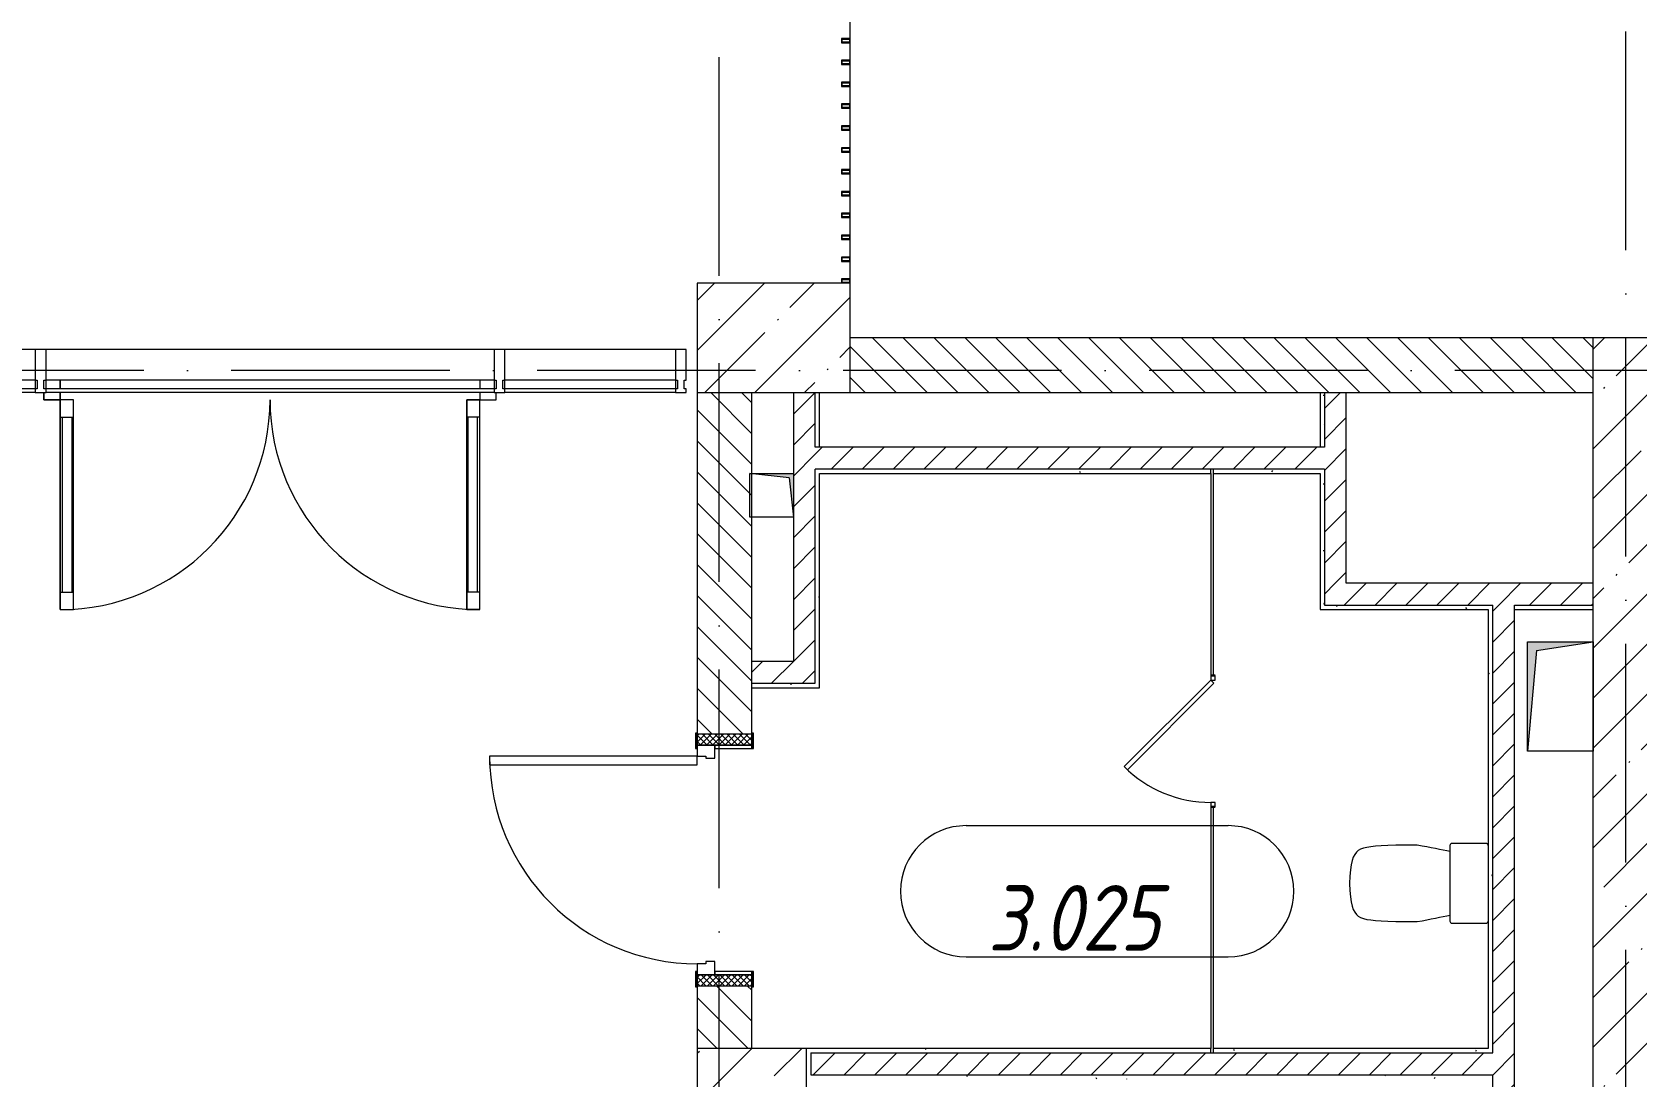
# Model space of a CAD drawing. Header units: millimetres. Extents: x -6467 to 106027, y -7090 to 195095.
# Drawn here: x 90316 to 97659, y 154665 to 159443 of the extents above; entities that cross this region are included whole.
import ezdxf

# ---------------------------------------------------------------- set-up
doc = ezdxf.new("R2010")
doc.units = ezdxf.units.MM
doc.linetypes.add('50_200_ШТРИХ_1Т_ш5_п1_п1_', pattern=[1400, 1000, -200, 0, -200])
for name, color, linetype, lineweight, true_color in [('A-AREA-IDEN-1', 7, 'Continuous', 9, 0xaaaaaa), ('A-DOOR-1', 7, 'Continuous', 5, 0xaaaaaa), ('A-DOOR-FRAM-1', 7, 'Continuous', 9, 0xaaaaaa), ('A-DOOR-OPNG-1', 7, 'Continuous', 30, 0xaaaaaa), ('A-GENM-1', 7, 'Continuous', 9, 0xaaaaaa), ('A-WALL-1', 7, 'Continuous', 5, 0x77b143), ('A-WALL-FNSH-2', 7, 'Continuous', 5, 0xaaaaaa), ('I-WALL-1', 7, 'Continuous', 5, 0x787878), ('M-EQPM-1', 7, 'Continuous', 9, 0xaaaaaa), ('M-EQPM-2', 7, 'Continuous', 9, 0xe2e2e2), ('P-SANR-FIXT-1', 7, 'Continuous', 9, 0xaaaaaa), ('Оси-3', 7, '50_200_ШТРИХ_1Т_ш5_п1_п1_', 9, 0xaaaaaa)]:
    doc.layers.add(name, color=color, linetype=linetype, lineweight=lineweight, true_color=true_color)
for name, color, linetype, lineweight in [('A-DETL-GENF', 7, 'Continuous', 9), ('A-DOOR', 7, 'Continuous', 9), ('A-DOOR-2', 7, 'Continuous', 5), ('A-DOOR-FRAM', 7, 'Continuous', 9), ('A-DOOR-FRAM-2', 7, 'Continuous', 5), ('A-FLOR', 7, 'Continuous', 9), ('A-GLAZ-CWMG', 7, 'Continuous', 9), ('A-GLAZ-CWMG-1', 7, 'Continuous', 20), ('A-WALL', 7, 'Continuous', 5), ('A-WALL-FNSH-1', 7, 'Continuous', 5), ('I-WALL', 7, 'Continuous', 5), ('S-COLS', 7, 'Continuous', 9), ('S-COLS-1', 7, 'Continuous', 5), ('Ограждение', 7, 'Continuous', 9), ('Ограждение-1', 7, 'Continuous', 20)]:
    doc.layers.add(name, color=color, linetype=linetype, lineweight=lineweight)
doc.styles.add('ISOCPEUR_I_1', font='isocpeui.ttf', dxfattribs={"width": 0.85, "height": 2.5})
pattern_1 = [(45, (109.45, 102614.03), (-228.0985, 228.0985), []), (45, (337.55, 102614.03), (-228.0985, 228.0985), [403.225, -80.645, 6.706, -73.939])]
pattern_2 = [(135, (109.45, 102614.03), (-70.71068, -70.71068), [])]
pattern_3 = [(0, (109.45, 102614.03), (406.4, 101.6), [6.706, -298.094, 6.706, -298.094, -1625.6]), (0, (109.45, 102614.03), (406.4, 101.6), [-609.6, 6.706, -602.894, 6.706, -298.094, -711.2]), (0, (109.45, 102614.03), (406.4, 101.6), [-1524, 6.706, -196.494, 6.706, -501.294]), (120, (261.85, 102664.83), (-291.18818, 301.15272), [6.706, -298.094, 6.706, -298.094, -1625.6]), (120, (261.85, 102664.83), (-291.18818, 301.15272), [-609.6, 6.706, -602.894, 6.706, -298.094, -711.2]), (120, (261.85, 102664.83), (-291.18818, 301.15272), [-1524, 6.706, -196.494, 6.706, -501.294]), (240, (312.65, 102868.03), (-115.21182, -402.75272), [6.706, -298.094, 6.706, -298.094, -1625.6]), (240, (312.65, 102868.03), (-115.21182, -402.75272), [-609.6, 6.706, -602.894, 6.706, -298.094, -711.2]), (240, (312.65, 102868.03), (-115.21182, -402.75272), [-1524, 6.706, -196.494, 6.706, -501.294])]
pattern_4 = [(45, (109.45, 102614.03), (-70.71068, 70.71068), [])]

# ---------------------------------------------------------------- blocks, each defined once
blk = doc.blocks.new('Дверь_Витражная_СКБ_2Ст - ДВВ_ДАО_СОШ_Коридор EIW30-22655007-АИ_План этажа Радиаторы_3')
at = {"layer": 'A-DETL-GENF'}
for p, q in [((-960, 40), (-960, 0)), ((-960, 0), (-960, 40)), ((960, 40), (960, 0)), ((960, 40), (960, 0)), ((-1035, -50), (-1035, -17)), ((-1035, -17), (-1035, -50)), ((-960, -50), (-1035, -50)), ((-1035, -50), (-960, -50)), ((-960, -17), (-960, -50)), ((-960, -50), (-960, -17)), ((-900, -50), (-960, -50)), ((-960, -1010), (-960, -50)), ((-900, -50), (-960, -50)), ((-960, -50), (-960, -1010)), ((-900, -1010), (-900, -50)), ((-900, -1010), (-900, -50)), ((900, -50), (960, -50)), ((900, -1010), (900, -50)), ((900, -50), (900, -1010)), ((960, -50), (900, -50)), ((960, -17), (960, -50)), ((960, -17), (960, -50)), ((960, -1010), (960, -50)), ((960, -1010), (960, -50)), ((960, -50), (1035, -50)), ((960, -50), (1035, -50)), ((1035, -50), (1035, -17)), ((1035, -50), (1035, -17)), ((-960, -130), (-900, -130)), ((-950, -930), (-950, -130)), ((-906, -930), (-906, -130)), ((960, -130), (900, -130)), ((906, -930), (906, -130)), ((950, -930), (950, -130)), ((-960, -930), (-900, -930)), ((960, -930), (900, -930)), ((-960, -1010), (-900, -1010)), ((-960, -1010), (-900, -1010)), ((960, -1010), (900, -1010)), ((900, -1010), (960, -1010))]:
    blk.add_line(p, q, dxfattribs=at)
at = {"layer": 'A-DOOR-2'}
for p, q in [((-960, -1010), (-960, -50)), ((960, -1010), (960, -50))]:
    blk.add_line(p, q, dxfattribs=at)
for centre, start, end in [((-960, -50), 270, 0), ((960, -50), 180, 270)]:
    blk.add_arc(centre, 960, start, end, dxfattribs=at)
blk = doc.blocks.new('Прямоугольный импост - Импост структурный с накладкой - 180мм-21819183-АИ_План этажа Радиаторы_3')
at = {"layer": 'A-GLAZ-CWMG'}
for p, q in [((92320, 55378), (90270, 55378)), ((90270, 55198), (90270, 55238)), ((92320, 55238), (90270, 55238)), ((92320, 55238), (92320, 55198)), ((92320, 55198), (90270, 55198)), ((92320, 55181), (90270, 55181))]:
    blk.add_line(p, q, dxfattribs=at)
blk = doc.blocks.new('Прямоугольный импост - Импост структурный с накладкой - 180мм-26307533-АИ_План этажа Радиаторы_3')
at = {"layer": 'A-GLAZ-CWMG'}
for p, q in [((93150, 55378), (92370, 55378)), ((92370, 55198), (92370, 55238)), ((93150, 55238), (92370, 55238)), ((93150, 55238), (93150, 55198)), ((93150, 55198), (92370, 55198)), ((93150, 55181), (92370, 55181))]:
    blk.add_line(p, q, dxfattribs=at)
blk = doc.blocks.new('Прямоугольный импост - Импост структурный с накладкой - 180мм-20786475-АИ_План этажа Радиаторы_3')
at = {"layer": 'A-GLAZ-CWMG-1'}
for p, q in [((-25, 0), (-25, 17)), ((-25, 17), (25, 17)), ((-15, 0), (-25, 0)), ((-15, -40), (-15, 0)), ((25, 0), (15, 0)), ((15, 0), (15, -40)), ((25, 17), (25, 0)), ((-25, -180), (-25, -40)), ((-25, -40), (-15, -40)), ((15, -40), (25, -40)), ((25, -40), (25, -180)), ((25, -180), (-25, -180))]:
    blk.add_line(p, q, dxfattribs=at)
blk = doc.blocks.new('DOR_ДУ_распашная__1Ст_Прямоугольная2 - Вн_Д-9_ДДГ 600х1850h_С_у-29181152-АИ_План этажа Радиаторы_3')
at = {"layer": 'A-DOOR-1'}
for p, q in [((-116, 402), (-130.1, 387.8)), ((-130.1, 387.8), (265.9, -8.1)), ((280, 6), (-116, 402)), ((265.9, -8.1), (280, 6))]:
    blk.add_line(p, q, dxfattribs=at)
blk.add_arc((280, 6), 560, 135, 180, dxfattribs=at)
at = {"layer": 'A-DOOR-FRAM-1'}
for p, q in [((-280, 6), (-300, 6)), ((-280, -14), (-280, 6)), ((280, 6), (280, -14)), ((300, 6), (280, 6)), ((-300, -14), (-280, -14)), ((280, -14), (300, -14))]:
    blk.add_line(p, q, dxfattribs=at)
at = {"layer": 'A-DOOR-OPNG-1'}
for p, q in [((-300, 6), (-300, -14)), ((300, -14), (300, 6))]:
    blk.add_line(p, q, dxfattribs=at)
blk = doc.blocks.new('SND_Унитаз_Santek_HEO - Santek HEO_ 365х635х785_ выпуск-прямой_ PN4_5_ Х-резьба НР DN15_ К-гл_кон_ П DN100-V2-АИ_План этажа Радиаторы_3')
at = {"layer": 'P-SANR-FIXT-1'}
for p, q in [((-182.5, -10), (-182.5, -165.8)), ((182.5, -165.8), (182.5, -10)), ((-172.5, -175.8), (172.5, -175.8)), ((-175, -325.6), (-175, -423.4)), ((175, -423.4), (175, -325.6))]:
    blk.add_line(p, q, dxfattribs=at)
for centre, start, end in [((-172.5, -10), 90, 180), ((-172.5, -10), 105, 180), ((172.5, -10), 360, 90), ((172.5, -10), 45, 90), ((172.5, -10), 360, 30), ((-172.5, -165.8), 180, 270), ((-172.5, -165.8), 180, 210), ((-172.5, -165.8), 240, 255), ((172.5, -165.8), 270, 360), ((172.5, -165.8), 270, 315), ((172.5, -165.8), 330, 360)]:
    blk.add_arc(centre, 10, start, end, dxfattribs=at)
for points in [[(-145, -174.9), (-153.6, -214.5), (-163, -263.9), (-175, -325.6)], [(175, -325.6), (163, -263.9), (153.6, -214.5), (145, -174.9)]]:
    blk.add_open_spline(points, degree=3, dxfattribs=at)
for points, knots in [([(-175, -423.4), (-169.2, -526.5), (-168.1, -609.5), (-96, -631.3), (0, -634.5)], [0, 0, 0, 0, 0.2757876, 0.5440111, 0.5440111, 0.5440111, 0.5440111]), ([(0, -634.5), (96, -631.3), (168.1, -609.5), (169.2, -526.5), (175, -423.4)], [0, 0, 0, 0, 0.2682234, 0.5440111, 0.5440111, 0.5440111, 0.5440111])]:
    blk.add_open_spline(points, degree=3, knots=knots, dxfattribs=at)
blk = doc.blocks.new('110_Дверь_СКБ_1Ст_Внутренняя - СОШ_Д-04_Дв_1150_900_x2100h_туалет для мальчиков_ туалет для девочек-25563699-АИ_План этажа Радиаторы_3')
at = {"layer": 'A-DOOR-2'}
h = blk.add_hatch(dxfattribs=at)
h.set_pattern_fill('FP_48', color=256, style=0, pattern_type=2)
h.set_pattern_definition([(135, (1751.41, 189.685), (-14.14214, -14.14214), []), (225, (1751.41, 189.685), (14.14214, -14.14214), [])])
h.paths.add_polyline_path([(587.5, -125), (587.5, 125), (537.5, 125), (537.5, -125)])
at = {"layer": 'A-DOOR-FRAM-2'}
h = blk.add_hatch(dxfattribs=at)
h.set_pattern_fill('FP_49', color=256, style=0, pattern_type=2)
h.set_pattern_definition([(45, (-371.384, 189.685), (-14.1421, 14.1421), []), (135, (-371.384, 189.685), (-14.1421, -14.1421), [])])
h.paths.add_polyline_path([(-512.5, -125), (-512.5, 125), (-562.5, 125), (-562.5, -125)])
at = {"layer": 'A-DOOR'}
for p, q in [((487.5, 1075), (447.5, 1075)), ((447.5, 1075), (447.5, 125)), ((487.5, 125), (487.5, 1075)), ((447.5, 125), (487.5, 125))]:
    blk.add_line(p, q, dxfattribs=at)
at = {"layer": 'A-DOOR-2'}
blk.add_arc((487.5, 125), 950, 90, 180, dxfattribs=at)
at = {"layer": 'A-DOOR-FRAM'}
for p, q in [((-497.5, 133), (-567.5, 133)), ((-567.5, 133), (-567.5, 125)), ((-567.5, 125), (-497.5, 125)), ((-512.5, 125), (-562.5, 125)), ((-562.5, 125), (-562.5, -125)), ((-462.5, 125), (-512.5, 125)), ((-512.5, 125), (-512.5, 45)), ((-512.5, -125), (-512.5, 125)), ((-497.5, 125), (-512.5, 125)), ((-512.5, 125), (-512.5, 124)), ((-512.5, 124), (-497.5, 124)), ((-497.5, 125), (-497.5, 133)), ((-497.5, 124), (-497.5, 125)), ((-462.5, 85), (-462.5, 125)), ((-452.5, 85), (-462.5, 85)), ((-452.5, 45), (-452.5, 85)), ((487.5, 85), (477.5, 85)), ((477.5, 85), (477.5, 45)), ((487.5, 125), (487.5, 85)), ((537.5, 125), (487.5, 125)), ((592.5, 133), (522.5, 133)), ((522.5, 133), (522.5, 125)), ((537.5, 125), (522.5, 125)), ((522.5, 125), (522.5, 124)), ((522.5, 125), (592.5, 125)), ((522.5, 124), (537.5, 124)), ((537.5, 45), (537.5, 125)), ((587.5, 125), (537.5, 125)), ((537.5, 125), (537.5, -125)), ((537.5, 124), (537.5, 125)), ((587.5, -125), (587.5, 125)), ((592.5, 125), (592.5, 133)), ((-512.5, 45), (-452.5, 45)), ((-497.5, 45), (-512.5, 45)), ((-512.5, 45), (-512.5, -125)), ((-497.5, -125), (-497.5, 45)), ((477.5, 45), (537.5, 45)), ((537.5, 45), (522.5, 45)), ((522.5, 45), (522.5, -125)), ((537.5, -125), (537.5, 45)), ((-497.5, -125), (-567.5, -125)), ((-567.5, -125), (-567.5, -133)), ((-567.5, -133), (-497.5, -133)), ((-562.5, -125), (-512.5, -125)), ((-512.5, -125), (-497.5, -125)), ((-497.5, -133), (-497.5, -125)), ((522.5, -125), (537.5, -125)), ((592.5, -125), (522.5, -125)), ((522.5, -125), (522.5, -133)), ((522.5, -133), (592.5, -133)), ((537.5, -125), (587.5, -125)), ((592.5, -133), (592.5, -125))]:
    blk.add_line(p, q, dxfattribs=at)
blk = doc.blocks.new('BSC_Колонна _Прямоугольная - 500х700-V255-АИ_План этажа Радиаторы_3')
at = {"layer": 'S-COLS-1'}
h = blk.add_hatch(dxfattribs=at)
h.set_pattern_fill('FP_205', color=256, style=0, pattern_type=2)
h.set_pattern_definition([(315, (-55431.04, 93600), (228.0985, 228.0985), []), (315, (-55431.04, 93371.9), (228.0985, 228.0985), [403.225, -80.645, 6.706, -73.939])])
h.paths.add_polyline_path([(-250, 350), (-250, -350), (250, -350), (250, 350), (-142.4, 350)])
for p, q in [((250, 350), (-250, 350)), ((-250, 350), (-250, -350)), ((250, -350), (250, 350)), ((-250, -350), (250, -350))]:
    blk.add_line(p, q, dxfattribs=at)
blk = doc.blocks.new('Канал вертикальный прямоугольный - Шахта - значок проема-24087344-АИ_План этажа Радиаторы_3')
at = {"layer": 'M-EQPM-2'}
blk.add_hatch(color=256, dxfattribs=at).paths.add_polyline_path([(-150, -250), (-110, 210), (150, 250), (-150, 250)])
at = {"layer": 'M-EQPM-1'}
for p, q in [((-150, -250), (-150, 250)), ((-150, 250), (150, 250)), ((-110, 210), (150, 250)), ((150, 250), (150, -250)), ((-110, 210), (-150, -250)), ((150, -250), (-150, -250))]:
    blk.add_line(p, q, dxfattribs=at)
blk = doc.blocks.new('Канал вертикальный прямоугольный - Шахта - значок проема-24087362-АИ_План этажа Радиаторы_3')
at = {"layer": 'M-EQPM-2'}
blk.add_hatch(color=256, dxfattribs=at).paths.add_polyline_path([(100, 100), (-100, 100), (-100, -100), (-80, 80)])
at = {"layer": 'M-EQPM-1'}
for p, q in [((-100, -100), (-100, 100)), ((-100, 100), (100, 100)), ((-80, 80), (-100, -100)), ((-80, 80), (100, 100)), ((100, 100), (100, -100)), ((100, -100), (-100, -100))]:
    blk.add_line(p, q, dxfattribs=at)
blk = doc.blocks.new('BSC_Колонна _Прямоугольная - 500х500-V307-АИ_План этажа Радиаторы_3')
at = {"layer": 'S-COLS-1'}
h = blk.add_hatch(dxfattribs=at)
h.set_pattern_fill('FP_241', color=256, style=0, pattern_type=2)
h.set_pattern_definition([(45, (-93500, -51931.04), (-228.0985, 228.0985), []), (45, (-93271.9, -51931.04), (-228.0985, 228.0985), [403.225, -80.645, 6.706, -73.939])])
h.paths.add_polyline_path([(0, -250), (0, -245), (8, -245), (8, -250), (250, -250), (250, 250), (-250, 250), (-250, -250)])
for p, q in [((250, 250), (-250, 250)), ((-250, 250), (-250, -245)), ((250, -250), (250, 250)), ((8, -250), (250, -250))]:
    blk.add_line(p, q, dxfattribs=at)
blk = doc.blocks.new('АР_Перемычка1 - АР_Перемычка-25563726-АИ_План этажа Радиаторы_3')
at = {"layer": 'A-GENM-1'}
blk.add_line((-250, -125), (-243, -125), dxfattribs=at)
blk = doc.blocks.new('О_Балясина_Труба_ГОСТ 86452 - О_Балясина_Труба_ГОСТ 8645-68 2-26159581-АИ_План этажа Радиаторы_3')
at = {"layer": 'Ограждение-1'}
for p, q in [((10, 20), (-10, 20)), ((-10, 20), (-10, -20)), ((-7, -17), (-7, 17)), ((-7, 17), (7, 17)), ((7, 17), (7, -17)), ((10, -20), (10, 20)), ((-10, -20), (10, -20)), ((7, -17), (-7, -17))]:
    blk.add_line(p, q, dxfattribs=at)
blk = doc.blocks.new('О_Элемент ограждения_Обод_Труба_ГОСТ 86452 - О_Элемент ограждения_Обод_Труба_ГОСТ 8645-68 2-26191634-АИ_План этажа Радиаторы_3')
at = {"layer": 'Ограждение-1'}
for p, q in [((-5420, 20), (-5440, 20)), ((-5440, 20), (-5440, -20)), ((-5437, 17), (-5423, 17)), ((-5437, -17), (-5437, 17)), ((-5423, 17), (-5423, -17)), ((-5420, -20), (-5420, 20)), ((-0.3, 20), (-20, 20)), ((-20, 20), (-20, -20)), ((-17, 17), (-3, 17)), ((-17, -17), (-17, 17)), ((-3, 17), (-3, -17)), ((-5440, -20), (-5420, -20)), ((-5423, -17), (-5437, -17)), ((-20, -20), (-0.3, -20)), ((-3, -17), (-17, -17))]:
    blk.add_line(p, q, dxfattribs=at)
blk = doc.blocks.new('Прямоугольный импост - Импост структурный с накладкой - 180мм-21850127-АИ_План этажа Радиаторы_3')
at = {"layer": 'A-GLAZ-CWMG'}
for p, q in [((9550, 9478), (8675, 9478)), ((8675, 9298), (8675, 9338)), ((9550, 9338), (8675, 9338)), ((9550, 9338), (9550, 9298)), ((9550, 9298), (8675, 9298)), ((9550, 9281), (8675, 9281))]:
    blk.add_line(p, q, dxfattribs=at)
blk = doc.blocks.new('AAR_СКБ_Марка_помещения_1_5 ммп - Номер-27962133-АИ_План этажа Радиаторы_3')
at = {"layer": 'A-AREA-IDEN-1'}
for p, q in [((-2.987, 3), (3.013, 3)), ((-2.987, 0), (3.013, 0))]:
    blk.add_line(p, q, dxfattribs=at)
for centre, start, end in [((-2.987, 1.5), 90, 270), ((3.013, 1.5), 270, 90)]:
    blk.add_arc(centre, 1.5, start, end, dxfattribs=at)

msp = doc.modelspace()

# ---------------------------------------------------------------- hatches: boundary and pattern name
at = {"layer": 'A-WALL'}
h = msp.add_hatch(dxfattribs=at)
h.set_pattern_fill('FP_1', color=256, style=0, pattern_type=2)
h.set_pattern_definition(pattern_1)
h.paths.add_polyline_path([(100859.4, 157795.1), (100859.4, 158045.1), (97459.4, 158045.1), (97459.4, 157795.1), (100471.2, 157795.1)])
h = msp.add_hatch(dxfattribs=at)
h.set_pattern_fill('FP_1', color=256, style=0, pattern_type=2)
h.set_pattern_definition(pattern_1)
h.paths.add_polyline_path([(97709.4, 149695.1), (97709.4, 149905.1), (97459.4, 149905.1), (97459.4, 149695.1)])
h.paths.add_polyline_path([(97459.4, 151555.1), (97709.4, 151555.1), (97709.4, 157795.1), (97459.4, 157795.1), (97459.4, 151560.1)])
at = {"layer": 'I-WALL'}
h = msp.add_hatch(dxfattribs=at)
h.set_pattern_fill('FP_2', color=256, style=0, pattern_type=2)
h.set_pattern_definition(pattern_2)
h.paths.add_polyline_path([(95508.8, 157795.1), (97459.4, 157795.1), (97459.4, 158045.1), (94059.4, 158045.1), (94059.4, 157795.1)])
h = msp.add_hatch(dxfattribs=at)
h.set_pattern_fill('FP_2', color=256, style=0, pattern_type=2)
h.set_pattern_definition(pattern_2)
h.paths.add_polyline_path([(93359.4, 152440.1), (93609.4, 152440.1), (93609.4, 153145.1), (93359.4, 153145.1), (93359.4, 153140.1)])
h.paths.add_polyline_path([(93450.6, 154795.1), (93609.4, 154795.1), (93609.4, 155082.1), (93359.4, 155082.1), (93359.4, 154795.1)])
h.paths.add_polyline_path([(93359.4, 156232.1), (93609.4, 156232.1), (93609.4, 157424), (93609.4, 157425.1), (93609.4, 157795.1), (93359.4, 157795.1), (93359.4, 156237.1)])
h = msp.add_hatch(dxfattribs=at)
h.set_pattern_fill('FP_5', color=256, style=0, pattern_type=2)
h.set_pattern_definition(pattern_4)
h.paths.add_polyline_path([(93799.4, 156565.1), (93899.4, 156565.1), (93899.4, 157795.1), (93799.4, 157795.1), (93799.4, 157225.1)])
h = msp.add_hatch(dxfattribs=at)
h.set_pattern_fill('FP_5', color=256, style=0, pattern_type=2)
h.set_pattern_definition(pattern_4)
h.paths.add_polyline_path([(96229.4, 156922.3), (96329.4, 156922.3), (96329.4, 157795.1), (96229.4, 157795.1), (96229.4, 157445.1)])
h = msp.add_hatch(dxfattribs=at)
h.set_pattern_fill('FP_5', color=256, style=0, pattern_type=2)
h.set_pattern_definition(pattern_4)
h.paths.add_polyline_path([(93899.4, 157445.1), (96229.4, 157445.1), (96229.4, 157545.1), (93899.4, 157545.1)])
h = msp.add_hatch(dxfattribs=at)
h.set_pattern_fill('FP_5', color=256, style=0, pattern_type=2)
h.set_pattern_definition(pattern_4)
h.paths.add_polyline_path([(96999.4, 156822.3), (97459.4, 156822.3), (97459.4, 156922.3), (96229.4, 156922.3), (96229.4, 156822.3), (96335.8, 156822.3)])
h = msp.add_hatch(dxfattribs=at)
h.set_pattern_fill('FP_5', color=256, style=0, pattern_type=2)
h.set_pattern_definition(pattern_4)
h.paths.add_polyline_path([(97099.4, 152690.1), (97099.4, 156822.3), (96999.4, 156822.3), (96999.4, 152690.1)])
h = msp.add_hatch(dxfattribs=at)
h.set_pattern_fill('FP_5', color=256, style=0, pattern_type=2)
h.set_pattern_definition(pattern_4)
h.paths.add_polyline_path([(93609.4, 156465.1), (93899.4, 156465.1), (93899.4, 156565.1), (93609.4, 156565.1), (93609.4, 156496.4)])
h = msp.add_hatch(dxfattribs=at)
h.set_pattern_fill('FP_5', color=256, style=0, pattern_type=2)
h.set_pattern_definition(pattern_4)
h.paths.add_polyline_path([(96979.4, 154675.1), (96999.4, 154675.1), (96999.4, 154775.1), (93879.4, 154775.1), (93879.4, 154675.1), (95508.8, 154675.1)])
at = {"layer": 'I-WALL-1'}
h = msp.add_hatch(dxfattribs=at)
h.set_pattern_fill('FP_3', color=256, style=0, pattern_type=2)
h.set_pattern_definition(pattern_3)
h.paths.add_polyline_path([(93899.4, 156465.1), (93919.4, 156465.1), (93919.4, 157445.1), (93899.4, 157445.1), (93899.4, 156565.1)])
h.paths.add_polyline_path([(93919.4, 157545.1), (93919.4, 157795.1), (93899.4, 157795.1), (93899.4, 157545.1)])
h = msp.add_hatch(dxfattribs=at)
h.set_pattern_fill('FP_3', color=256, style=0, pattern_type=2)
h.set_pattern_definition(pattern_3)
h.paths.add_polyline_path([(96229.4, 156822.3), (96229.4, 157445.1), (96209.4, 157445.1), (96209.4, 156822.3)])
h.paths.add_polyline_path([(96229.4, 157545.1), (96229.4, 157795.1), (96209.4, 157795.1), (96209.4, 157545.1)])
h = msp.add_hatch(dxfattribs=at)
h.set_pattern_fill('FP_3', color=256, style=0, pattern_type=2)
h.set_pattern_definition(pattern_3)
h.paths.add_polyline_path([(96209.4, 157425.1), (96209.4, 157445.1), (95721.4, 157445.1), (95721.4, 157425.1)])
h.paths.add_polyline_path([(95709.4, 157425.1), (95709.4, 157445.1), (93919.4, 157445.1), (93919.4, 157425.1), (95508.8, 157425.1)])
h = msp.add_hatch(dxfattribs=at)
h.set_pattern_fill('FP_3', color=256, style=0, pattern_type=2)
h.set_pattern_definition(pattern_3)
h.paths.add_polyline_path([(97162.9, 156802.3), (97459.4, 156802.3), (97459.4, 156822.3), (97099.4, 156822.3), (97099.4, 156802.3)])
h.paths.add_polyline_path([(96209.4, 156802.3), (96999.4, 156802.3), (96999.4, 156822.3), (96209.4, 156822.3)])
h = msp.add_hatch(dxfattribs=at)
h.set_pattern_fill('FP_3', color=256, style=0, pattern_type=2)
h.set_pattern_definition(pattern_3)
h.paths.add_polyline_path([(96979.4, 152690.1), (96999.4, 152690.1), (96999.4, 154675.1), (96979.4, 154675.1), (96979.4, 154655.1)])
h.paths.add_polyline_path([(96999.4, 154775.1), (96999.4, 156802.3), (96979.4, 156802.3), (96979.4, 154775.1)])
h = msp.add_hatch(dxfattribs=at)
h.set_pattern_fill('FP_3', color=256, style=0, pattern_type=2)
h.set_pattern_definition(pattern_3)
h.paths.add_polyline_path([(93854.6, 156445.1), (93919.4, 156445.1), (93919.4, 156465.1), (93609.4, 156465.1), (93609.4, 156445.1)])
h = msp.add_hatch(dxfattribs=at)
h.set_pattern_fill('FP_3', color=256, style=0, pattern_type=2)
h.set_pattern_definition(pattern_3)
h.paths.add_polyline_path([(93879.4, 154675.1), (93879.4, 154775.1), (95709.4, 154775.1), (95709.4, 154795.1), (93859.4, 154795.1), (93859.4, 154675.1)])
h.paths.add_polyline_path([(96979.4, 154775.1), (96979.4, 154795.1), (95721.4, 154795.1), (95721.4, 154775.1)])
h = msp.add_hatch(dxfattribs=at)
h.set_pattern_fill('FP_3', color=256, style=0, pattern_type=2)
h.set_pattern_definition(pattern_3)
h.paths.add_polyline_path([(96979.4, 154655.1), (96979.4, 154675.1), (93859.4, 154675.1), (93859.4, 154655.1), (95508.8, 154655.1)])

# ---------------------------------------------------------------- linework, layer by layer
at = {"layer": 'A-FLOR'}
for p, q in [((94059.4, 159414.7), (94059.4, 159494.7)), ((94059.4, 159314.7), (94059.4, 159394.7)), ((94059.4, 159214.7), (94059.4, 159294.7)), ((94059.4, 159114.7), (94059.4, 159194.7)), ((94059.4, 159014.7), (94059.4, 159094.7)), ((94059.4, 158914.7), (94059.4, 158994.7)), ((94059.4, 158814.7), (94059.4, 158894.7)), ((94059.4, 158714.7), (94059.4, 158794.7)), ((94059.4, 158614.7), (94059.4, 158694.7)), ((94059.4, 158514.7), (94059.4, 158594.7)), ((94059.4, 158414.7), (94059.4, 158494.7)), ((94059.4, 158314.7), (94059.4, 158394.7))]:
    msp.add_line(p, q, dxfattribs=at)
at = {"layer": 'A-WALL'}
for p, q in [((100859.4, 158045.1), (94059.4, 158045.1)), ((97459.4, 151560.1), (97459.4, 158045.1)), ((93359.4, 157795.1), (93359.4, 156237.1)), ((93609.4, 157425.1), (93609.4, 157795.1)), ((93899.4, 157545.1), (93899.4, 157795.1)), ((94059.4, 157795.1), (97459.4, 157795.1)), ((96229.4, 157795.1), (96229.4, 157545.1)), ((93919.4, 157545.1), (93899.4, 157545.1)), ((96229.4, 157545.1), (96209.4, 157545.1)), ((93609.4, 156237.1), (93609.4, 157424)), ((93899.4, 156465.1), (93899.4, 157445.1)), ((96229.4, 157445.1), (93899.4, 157445.1)), ((96229.4, 157445.1), (96229.4, 156822.3)), ((96229.4, 156822.3), (96999.4, 156822.3)), ((96999.4, 154775.1), (96999.4, 156822.3)), ((97099.4, 156802.3), (97099.4, 156822.3)), ((97099.4, 156822.3), (97459.4, 156822.3)), ((93609.4, 156465.1), (93899.4, 156465.1)), ((93359.4, 155077.1), (93359.4, 154795.1)), ((93609.4, 154795.1), (93609.4, 155077.1)), ((93879.4, 154775.1), (93879.4, 154675.1)), ((93879.4, 154775.1), (96999.4, 154775.1)), ((93879.4, 154675.1), (96999.4, 154675.1)), ((96999.4, 152690.1), (96999.4, 154675.1))]:
    msp.add_line(p, q, dxfattribs=at)
at = {"layer": 'A-WALL-1'}
for p, q in [((95709.4, 157425.1), (95709.4, 157445.1)), ((95721.4, 157425.1), (95721.4, 157445.1)), ((95709.4, 154775.1), (95709.4, 154795.1)), ((95721.4, 154775.1), (95721.4, 154795.1))]:
    msp.add_line(p, q, dxfattribs=at)
at = {"layer": 'A-WALL-FNSH-1'}
for p, q in [((93799.4, 157795.1), (93799.4, 157425.1)), ((93919.4, 157545.1), (93919.4, 157795.1)), ((96209.4, 157795.1), (96209.4, 157545.1)), ((96329.4, 156922.3), (96329.4, 157795.1)), ((96209.4, 157545.1), (93919.4, 157545.1)), ((93919.4, 157425.1), (95709.4, 157425.1)), ((93919.4, 156445.1), (93919.4, 157425.1)), ((95721.4, 157425.1), (96209.4, 157425.1)), ((96209.4, 157425.1), (96209.4, 156802.3)), ((93799.4, 157225.1), (93799.4, 156565.1)), ((97459.4, 156922.3), (96329.4, 156922.3)), ((96209.4, 156802.3), (96979.4, 156802.3)), ((96979.4, 156802.3), (96979.4, 154795.1)), ((97099.4, 152690.1), (97099.4, 156802.3)), ((97099.4, 156802.3), (97459.4, 156802.3)), ((93799.4, 156565.1), (93609.4, 156565.1)), ((93609.4, 156445.1), (93919.4, 156445.1)), ((95709.4, 154795.1), (93859.4, 154795.1)), ((96979.4, 154795.1), (95721.4, 154795.1))]:
    msp.add_line(p, q, dxfattribs=at)
at = {"layer": 'A-WALL-FNSH-2'}
for p, q in [((95709.4, 157425.1), (95709.4, 156500.1)), ((95721.4, 156500.1), (95721.4, 157425.1)), ((95709.4, 155900.1), (95709.4, 154795.1)), ((95721.4, 154795.1), (95721.4, 155900.1))]:
    msp.add_line(p, q, dxfattribs=at)
at = {"layer": 'Оси-3'}
for p, q in [((93459.4, 96724.3), (93459.4, 193895)), ((97609.4, 150045.1), (97609.4, 193895)), ((104827.4, 157895.1), (-5157.9, 157895.1))]:
    msp.add_line(p, q, dxfattribs=at)

# ---------------------------------------------------------------- block references
at = {"layer": 'A-AREA-IDEN-1', "xscale": 199.9999999999999, "yscale": 199.9999999999999, "zscale": 199.9999999999999}
msp.add_blockref('AAR_СКБ_Марка_помещения_1_5 ммп - Номер-27962133-АИ_План этажа Радиаторы_3', (95187, 155214), dxfattribs=at)
at = {"layer": 'A-DOOR-1', "rotation": 90}
msp.add_blockref('DOR_ДУ_распашная__1Ст_Прямоугольная2 - Вн_Д-9_ДДГ 600х1850h_С_у-29181152-АИ_План этажа Радиаторы_3', (95715.4, 156200.1), dxfattribs=at)
at = {"layer": 'A-DOOR-2'}
msp.add_blockref('Дверь_Витражная_СКБ_2Ст - ДВВ_ДАО_СОШ_Коридор EIW30-22655007-АИ_План этажа Радиаторы_3', (91404.4, 157812.1), dxfattribs=at)
at = {"layer": 'A-DOOR-2', "rotation": 89.9999999999999}
msp.add_blockref('110_Дверь_СКБ_1Ст_Внутренняя - СОШ_Д-04_Дв_1150_900_x2100h_туалет для мальчиков_ туалет для девочек-25563699-АИ_План этажа Радиаторы_3', (93484.4, 155644.6), dxfattribs=at)
at = {"layer": 'A-GENM-1', "rotation": 89.9999999999999}
msp.add_blockref('АР_Перемычка1 - АР_Перемычка-25563726-АИ_План этажа Радиаторы_3', (93484.4, 155082.1), dxfattribs=at)
at = {"layer": 'A-GLAZ-CWMG'}
for name, p in [('Прямоугольный импост - Импост структурный с накладкой - 180мм-21850127-АИ_План этажа Радиаторы_3', (80779.4, 148514)), ('Прямоугольный импост - Импост структурный с накладкой - 180мм-21819183-АИ_План этажа Радиаторы_3', (109.4, 102614)), ('Прямоугольный импост - Импост структурный с накладкой - 180мм-26307533-АИ_План этажа Радиаторы_3', (109.4, 102614))]:
    msp.add_blockref(name, p, dxfattribs=at)
at = {"layer": 'A-GLAZ-CWMG', "extrusion": (0, 0, -1), "rotation": 180}
for p in [(-90354.4, 157812.1), (-92454.4, 157812.1), (-93284.4, 157812.1)]:
    msp.add_blockref('Прямоугольный импост - Импост структурный с накладкой - 180мм-20786475-АИ_План этажа Радиаторы_3', p, dxfattribs=at)
at = {"layer": 'M-EQPM-1', "rotation": 269.9999999999989}
msp.add_blockref('Канал вертикальный прямоугольный - Шахта - значок проема-24087362-АИ_План этажа Радиаторы_3', (93699.4, 157325.1), dxfattribs=at)
at = {"layer": 'M-EQPM-1'}
msp.add_blockref('Канал вертикальный прямоугольный - Шахта - значок проема-24087344-АИ_План этажа Радиаторы_3', (97309.4, 156405.1), dxfattribs=at)
at = {"layer": 'P-SANR-FIXT-1', "rotation": 269.9999999999997}
msp.add_blockref('SND_Унитаз_Santek_HEO - Santek HEO_ 365х635х785_ выпуск-прямой_ PN4_5_ Х-резьба НР DN15_ К-гл_кон_ П DN100-V2-АИ_План этажа Радиаторы_3', (96979.4, 155550.1), dxfattribs=at)
at = {"layer": 'S-COLS', "rotation": 89.9999999999999}
msp.add_blockref('BSC_Колонна _Прямоугольная - 500х700-V255-АИ_План этажа Радиаторы_3', (93709.4, 158045.1), dxfattribs=at)
at = {"layer": 'S-COLS'}
msp.add_blockref('BSC_Колонна _Прямоугольная - 500х500-V307-АИ_План этажа Радиаторы_3', (93609.4, 154545.1), dxfattribs=at)
at = {"layer": 'Ограждение'}
for name, p, rotation in [('О_Элемент ограждения_Обод_Труба_ГОСТ 86452 - О_Элемент ограждения_Обод_Труба_ГОСТ 8645-68 2-26191634-АИ_План этажа Радиаторы_3', (94039.4, 158294.7), 270.0000000000001), ('О_Балясина_Труба_ГОСТ 86452 - О_Балясина_Труба_ГОСТ 8645-68 2-26159581-АИ_План этажа Радиаторы_3', (94039.4, 159404.7), 90.00000000000024), ('О_Балясина_Труба_ГОСТ 86452 - О_Балясина_Труба_ГОСТ 8645-68 2-26159581-АИ_План этажа Радиаторы_3', (94039.4, 159304.7), 90.00000000000024), ('О_Балясина_Труба_ГОСТ 86452 - О_Балясина_Труба_ГОСТ 8645-68 2-26159581-АИ_План этажа Радиаторы_3', (94039.4, 159204.7), 90.00000000000024), ('О_Балясина_Труба_ГОСТ 86452 - О_Балясина_Труба_ГОСТ 8645-68 2-26159581-АИ_План этажа Радиаторы_3', (94039.4, 159104.7), 90.00000000000024), ('О_Балясина_Труба_ГОСТ 86452 - О_Балясина_Труба_ГОСТ 8645-68 2-26159581-АИ_План этажа Радиаторы_3', (94039.4, 159004.7), 90.00000000000024), ('О_Балясина_Труба_ГОСТ 86452 - О_Балясина_Труба_ГОСТ 8645-68 2-26159581-АИ_План этажа Радиаторы_3', (94039.4, 158904.7), 90.00000000000024), ('О_Балясина_Труба_ГОСТ 86452 - О_Балясина_Труба_ГОСТ 8645-68 2-26159581-АИ_План этажа Радиаторы_3', (94039.4, 158804.7), 90.00000000000024), ('О_Балясина_Труба_ГОСТ 86452 - О_Балясина_Труба_ГОСТ 8645-68 2-26159581-АИ_План этажа Радиаторы_3', (94039.4, 158704.7), 90.00000000000024), ('О_Балясина_Труба_ГОСТ 86452 - О_Балясина_Труба_ГОСТ 8645-68 2-26159581-АИ_План этажа Радиаторы_3', (94039.4, 158604.7), 90.00000000000024), ('О_Балясина_Труба_ГОСТ 86452 - О_Балясина_Труба_ГОСТ 8645-68 2-26159581-АИ_План этажа Радиаторы_3', (94039.4, 158504.7), 90.00000000000024), ('О_Балясина_Труба_ГОСТ 86452 - О_Балясина_Труба_ГОСТ 8645-68 2-26159581-АИ_План этажа Радиаторы_3', (94039.4, 158404.7), 90.00000000000024)]:
    msp.add_blockref(name, p, dxfattribs=dict(at, rotation=rotation))

# ---------------------------------------------------------------- texts
at = {"layer": 'A-AREA-IDEN-1', "insert": (95083.8, 155242.2), "char_height": 300, "width": 952, "attachment_point": 8, "line_spacing_factor": 1.139951, "style": 'ISOCPEUR_I_1'}
msp.add_mtext('\\pxqc,t8.46667,16.93333,25.4,33.86667,42.33333,50.8,59.26667,67.73333,76.2,84.66667,93.13333,101.6,110.06667,118.53333,127,135.46667,143.93333,152.4,160.86667,169.33333,177.8,186.26667,194.73333,203.2,211.66667,220.13333,228.6,237.06667,245.53333,254,262.46667,270.93333;{3.025}', dxfattribs=at)

doc.saveas('drawing.dxf')
